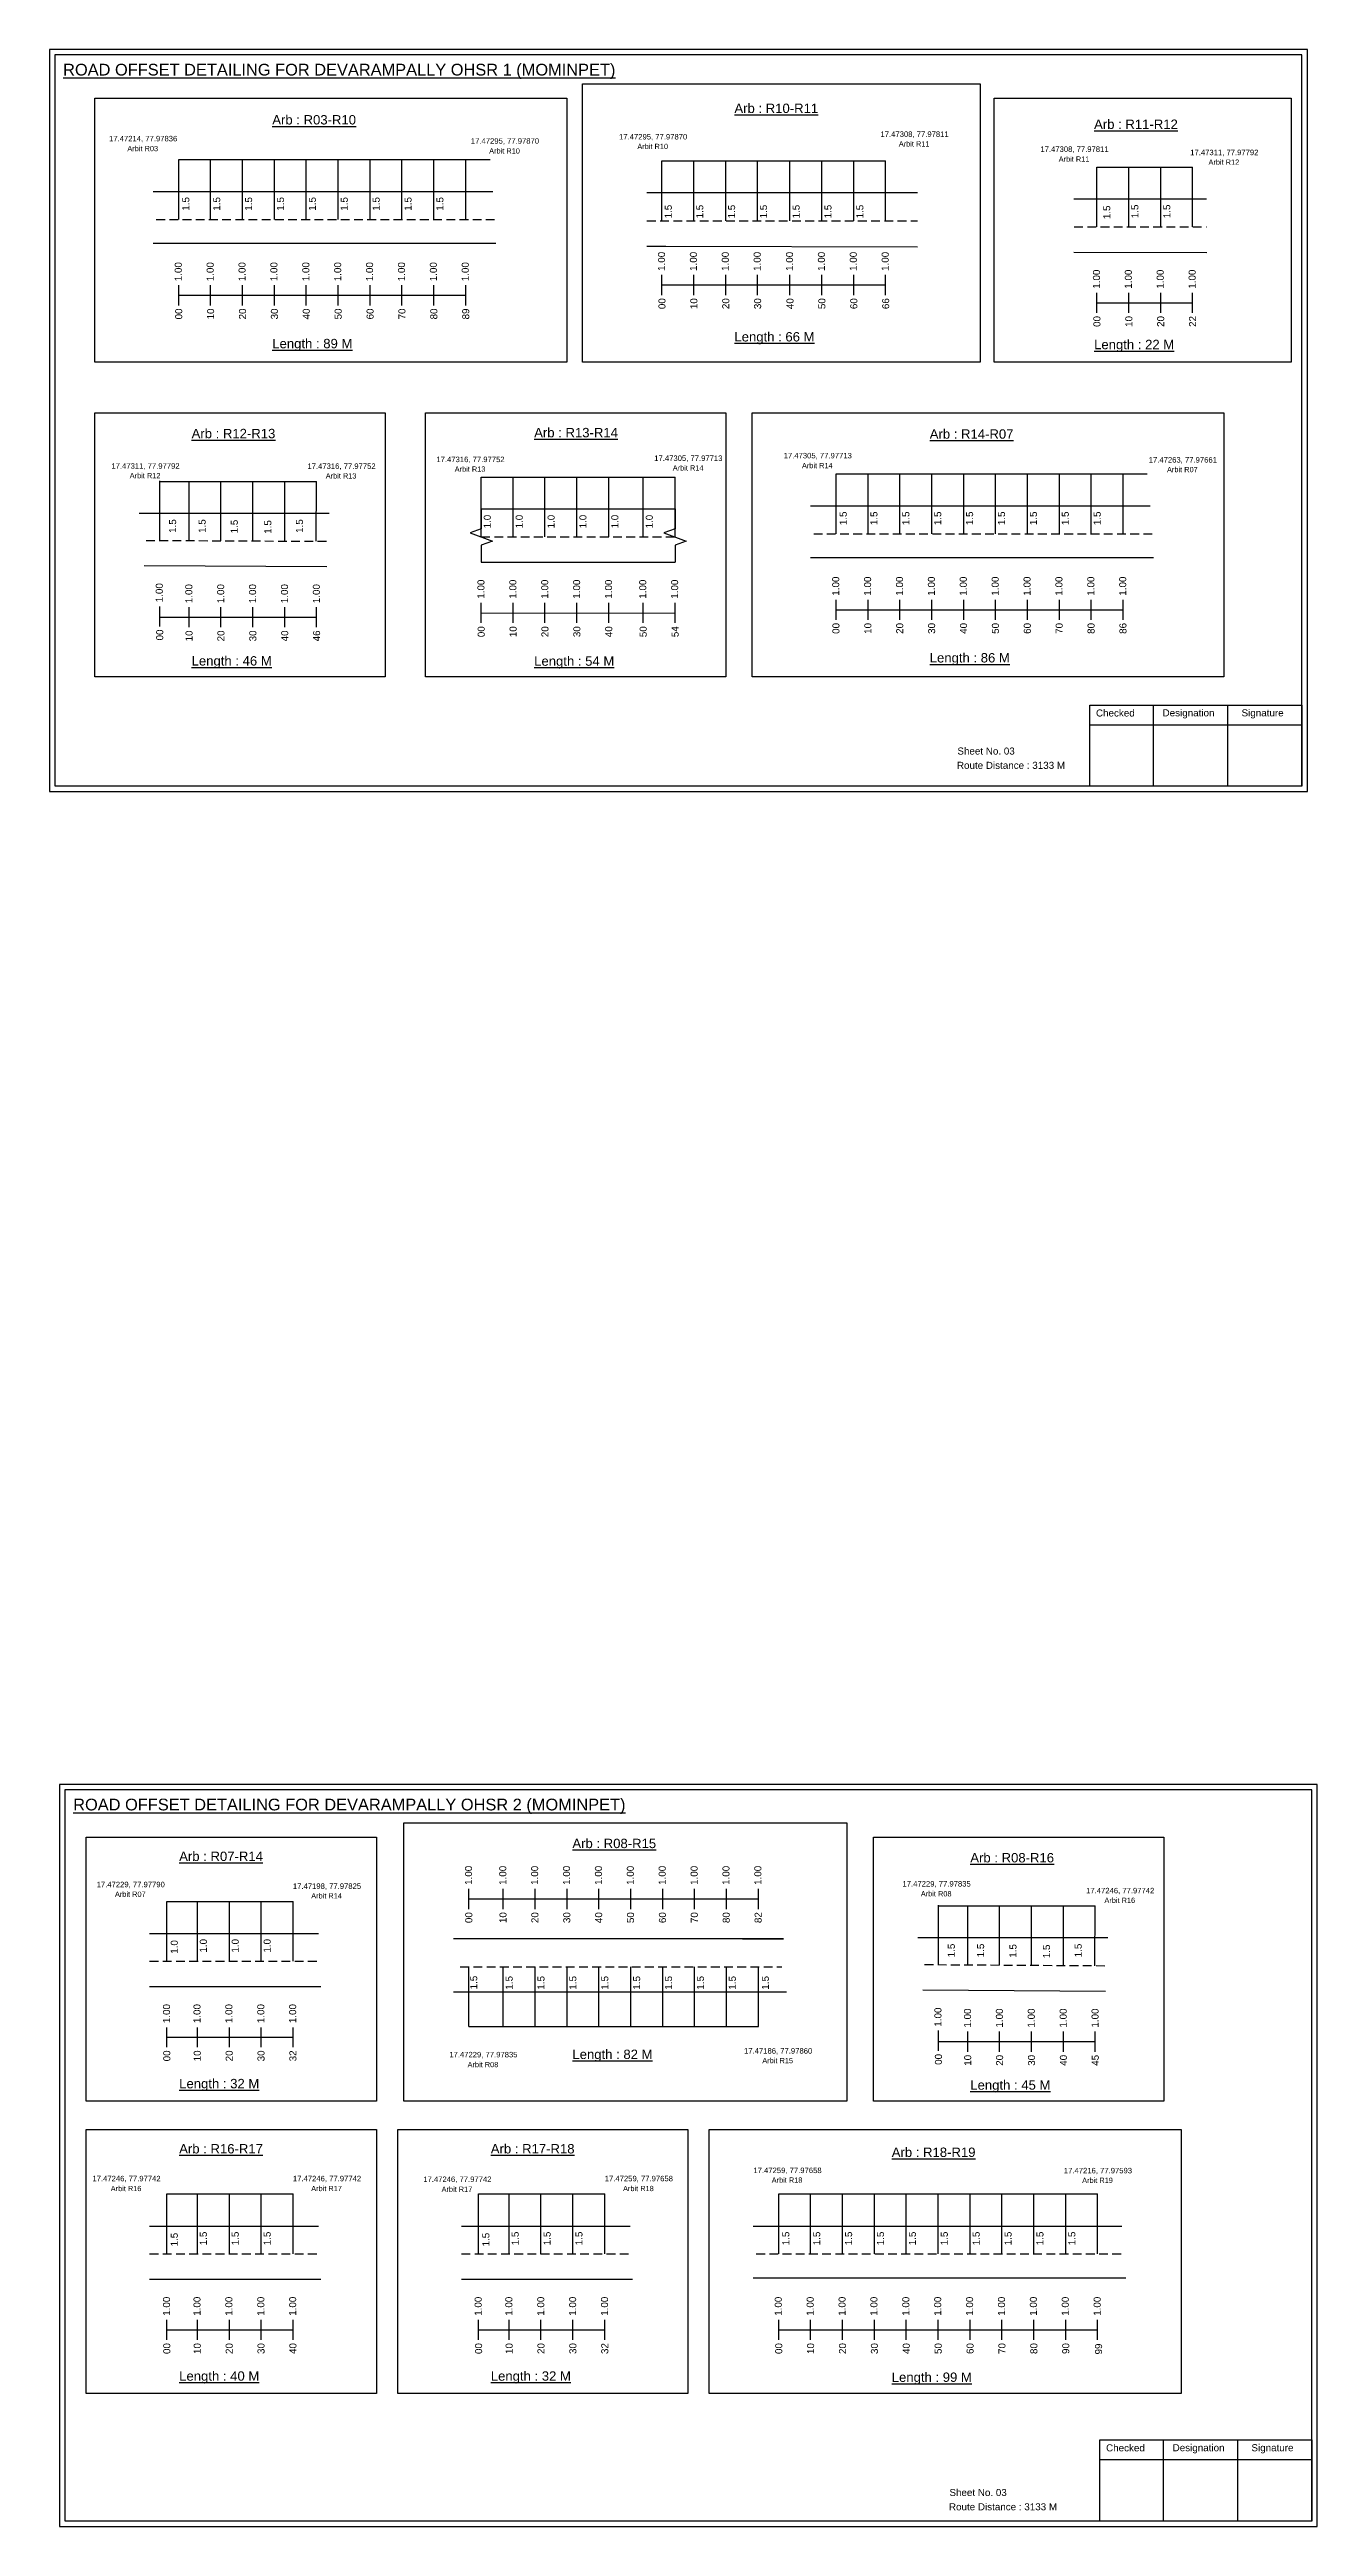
# Model space of a CAD drawing. Header units: inches. Extents: x 774 to 7852, y 198 to 1433.
# Drawn here: x 5269 to 5810, y 274 to 1331 of the extents above; entities that cross this region are included whole.
import ezdxf

# ---------------------------------------------------------------- set-up
doc = ezdxf.new("R2010")
doc.units = ezdxf.units.IN
doc.header["$MEASUREMENT"] = 0
doc.linetypes.add('DASHED2', pattern=[0.375, 0.25, -0.125])
doc.layers.add('PDF_Geometry', color=7, linetype='Continuous')
doc.layers.add('PDF_Text', color=5, linetype='Continuous')
doc.styles.add('PDF Arial', font='arial.ttf')
doc.styles.get("Standard").update_dxf_attribs({"font": 'arial.ttf'})

msp = doc.modelspace()

# ---------------------------------------------------------------- linework, layer by layer
at = {"color": 5}
for p, q in [((5324.3, 1283.6), (5457.1, 1283.6)), ((5530.4, 1283.1), (5625.8, 1283.1)), ((5715.9, 1280.4), (5756.7, 1280.4)), ((5316.2, 1146.2), (5383.1, 1146.2)), ((5453.3, 1148.1), (5536, 1148.1)), ((5604.7, 1149.5), (5737.4, 1149.5)), ((5319.2, 540.2), (5373.1, 540.2)), ((5648.3, 538.3), (5715.2, 538.3)), ((5448, 486.9), (5571.5, 486.9)), ((5319.2, 415.4), (5373.1, 415.4)), ((5452.2, 415.4), (5506, 415.4)), ((5580.2, 415.4), (5716.2, 415.4))]:
    msp.add_line(p, q, dxfattribs=at)
for p, q in [((5324.3, 1258.1), (5324.3, 1283.6)), ((5337.9, 1258.1), (5337.9, 1283.6)), ((5351.5, 1258.1), (5351.5, 1283.6)), ((5365.1, 1258.1), (5365.1, 1283.6)), ((5378.7, 1258.1), (5378.7, 1283.6)), ((5392.3, 1258.1), (5392.3, 1283.6)), ((5405.9, 1258.1), (5405.9, 1283.6)), ((5419.5, 1258.1), (5419.5, 1283.6)), ((5433.1, 1258.1), (5433.1, 1283.6)), ((5446.7, 1258.1), (5446.7, 1283.6)), ((5530.4, 1257.5), (5530.4, 1283.1)), ((5544, 1257.5), (5544, 1283.1)), ((5557.6, 1257.5), (5557.6, 1283.1)), ((5571.2, 1257.5), (5571.2, 1283.1)), ((5585, 1257.5), (5585, 1283.1)), ((5598.6, 1257.5), (5598.6, 1283.1)), ((5612.2, 1257.5), (5612.2, 1283.1)), ((5625.8, 1257.5), (5625.8, 1283.1)), ((5715.9, 1254.9), (5715.9, 1280.4)), ((5729.5, 1254.9), (5729.5, 1280.4)), ((5743.1, 1254.9), (5743.1, 1280.4)), ((5756.7, 1254.9), (5756.7, 1280.4)), ((5313.4, 1270), (5458.2, 1270)), ((5639.4, 1269.4), (5524, 1269.4)), ((5706.1, 1266.8), (5762.6, 1266.8)), ((5459.6, 1247.8), (5313.4, 1247.8)), ((5524, 1246.7), (5532, 1246.7)), ((5532, 1246.7), (5639.4, 1246.4)), ((5706.1, 1244.1), (5762.8, 1244)), ((5316.2, 1121), (5316.2, 1146.5)), ((5328.7, 1120.9), (5328.7, 1146.2)), ((5342.3, 1120.9), (5342.3, 1146.2)), ((5355.9, 1121), (5355.9, 1146.2)), ((5369.5, 1120.7), (5369.5, 1146.2)), ((5382.9, 1120.7), (5383.1, 1146.2)), ((5453.3, 1122.6), (5453.3, 1148.1)), ((5466.9, 1122.6), (5466.9, 1148.1)), ((5480.5, 1122.6), (5480.5, 1148.1)), ((5494.1, 1122.6), (5494.1, 1148.1)), ((5507.7, 1122.6), (5507.7, 1148.1)), ((5522.4, 1122.6), (5522.4, 1148.1)), ((5536, 1122.6), (5536, 1148.1)), ((5604.7, 1123.9), (5604.7, 1149.5)), ((5618.3, 1123.9), (5618.3, 1149.5)), ((5631.9, 1123.9), (5631.9, 1149.5)), ((5645.5, 1123.9), (5645.5, 1149.5)), ((5659.1, 1123.9), (5659.1, 1149.5)), ((5672.7, 1123.9), (5672.7, 1149.5)), ((5686.3, 1123.9), (5686.3, 1149.5)), ((5699.9, 1123.9), (5699.9, 1149.5)), ((5713.5, 1123.9), (5713.5, 1149.5)), ((5727.1, 1123.9), (5727.1, 1149.5)), ((5388.4, 1132.6), (5307.4, 1132.6)), ((5453.3, 1134.5), (5536, 1134.5)), ((5593.8, 1135.8), (5738.6, 1135.8)), ((5309.6, 1110.4), (5387.4, 1109.9)), ((5453.3, 1111.8), (5536, 1111.8)), ((5740, 1113.6), (5593.8, 1113.6)), ((5319.2, 514.7), (5319.2, 540.2)), ((5332.3, 514.7), (5332.3, 540.2)), ((5345.9, 514.7), (5345.9, 540.2)), ((5359.5, 514.7), (5359.5, 540.2)), ((5373.1, 514.7), (5373.1, 540.2)), ((5648.3, 513.1), (5648.3, 538.6)), ((5660.8, 513.1), (5660.8, 538.3)), ((5674.4, 513), (5674.4, 538.3)), ((5688, 513.1), (5688, 538.3)), ((5701.6, 512.8), (5701.6, 538.3)), ((5715, 512.8), (5715.2, 538.3)), ((5311.9, 526.6), (5383.9, 526.6)), ((5582.3, 524.3), (5441.5, 524.3)), ((5564.7, 524.3), (5582.3, 524.3)), ((5720.5, 524.7), (5639.5, 524.7)), ((5448, 486.9), (5448, 512.4)), ((5462.7, 486.9), (5462.7, 512.4)), ((5476.3, 486.9), (5476.3, 512.4)), ((5489.9, 486.9), (5489.9, 512.4)), ((5503.5, 486.9), (5503.5, 512.4)), ((5517.1, 486.9), (5517.1, 512.4)), ((5530.7, 486.9), (5530.7, 512.4)), ((5544.3, 486.9), (5544.3, 512.4)), ((5557.9, 486.9), (5557.9, 512.4)), ((5571.5, 486.9), (5571.5, 512.4)), ((5311.9, 503.9), (5384.9, 503.9)), ((5441.5, 501.6), (5473.6, 501.6)), ((5473.6, 501.6), (5583.5, 501.6)), ((5641.7, 502.5), (5719.5, 502)), ((5319.2, 389.8), (5319.2, 415.4)), ((5332.3, 389.8), (5332.3, 415.4)), ((5345.9, 389.8), (5345.9, 415.4)), ((5359.5, 389.8), (5359.5, 415.4)), ((5373.1, 389.8), (5373.1, 415.4)), ((5452.2, 389.8), (5452.2, 415.4)), ((5465.2, 389.8), (5465.2, 415.4)), ((5478.8, 389.8), (5478.8, 415.4)), ((5492.4, 389.8), (5492.4, 415.4)), ((5506, 389.8), (5506, 415.4)), ((5580.2, 389.8), (5580.2, 415.4)), ((5593.8, 389.8), (5593.8, 415.4)), ((5607.4, 389.8), (5607.4, 415.4)), ((5621, 389.8), (5621, 415.4)), ((5634.6, 389.8), (5634.6, 415.4)), ((5648.2, 389.8), (5648.2, 415.4)), ((5661.8, 389.8), (5661.8, 415.4)), ((5675.4, 389.8), (5675.4, 415.4)), ((5689, 389.8), (5689, 415.4)), ((5702.6, 389.8), (5702.6, 415.4)), ((5716.2, 389.8), (5716.2, 415.4)), ((5311.9, 401.7), (5383.9, 401.7)), ((5444.9, 401.7), (5516.9, 401.7)), ((5569.3, 401.7), (5726.5, 401.7)), ((5311.9, 379), (5384.9, 379)), ((5444.9, 379), (5517.9, 379)), ((5728.3, 379.5), (5569.3, 379.5))]:
    msp.add_line(p, q)
at = {"linetype": 'DASHED2', "ltscale": 15}
for p, q in [((5314.7, 1258.1), (5459, 1258.1)), ((5524, 1257.5), (5639.4, 1257.5)), ((5706.2, 1254.9), (5762.6, 1254.9)), ((5310.4, 1121.1), (5388.6, 1120.7)), ((5453.3, 1122.6), (5536, 1122.6)), ((5595.1, 1123.9), (5739.4, 1123.9)), ((5311.9, 514.7), (5384.4, 514.7)), ((5444.4, 512.4), (5581.5, 512.4)), ((5642.4, 513.3), (5720.7, 512.8)), ((5311.9, 389.8), (5384.4, 389.8)), ((5444.9, 389.8), (5517.4, 389.8)), ((5570.6, 389.8), (5726.5, 389.8))]:
    msp.add_line(p, q, dxfattribs=at)
at = {"color": 217, "true_color": 0x93278f}
for p, q in [((5324.3, 1221.4), (5324.3, 1230)), ((5337.9, 1221.4), (5337.9, 1230)), ((5351.5, 1221.4), (5351.5, 1230)), ((5365.1, 1221.4), (5365.1, 1230)), ((5378.7, 1221.4), (5378.7, 1230)), ((5392.3, 1221.4), (5392.3, 1230)), ((5405.9, 1221.4), (5405.9, 1230)), ((5419.5, 1221.4), (5419.5, 1230)), ((5433.1, 1221.4), (5433.1, 1230)), ((5446.7, 1221.4), (5446.7, 1230)), ((5530.4, 1225.8), (5530.4, 1234.4)), ((5530.4, 1230.1), (5625.8, 1230.2)), ((5544, 1225.8), (5544, 1234.4)), ((5557.6, 1225.8), (5557.6, 1234.4)), ((5571.2, 1225.8), (5571.2, 1234.4)), ((5585, 1225.8), (5585, 1234.4)), ((5598.6, 1225.8), (5598.6, 1234.4)), ((5612.2, 1225.8), (5612.2, 1234.4)), ((5625.8, 1225.8), (5625.8, 1234.4)), ((5715.9, 1218.2), (5715.9, 1226.8)), ((5729.5, 1218.2), (5729.5, 1226.8)), ((5743.1, 1218.2), (5743.1, 1226.8)), ((5756.7, 1218.2), (5756.7, 1226.8)), ((5324.3, 1225.7), (5446.7, 1225.7)), ((5715.9, 1222.5), (5756.7, 1222.5)), ((5316.2, 1084.4), (5316.2, 1092.9)), ((5328.7, 1084), (5328.7, 1092.6)), ((5342.3, 1084), (5342.3, 1092.6)), ((5355.9, 1084), (5355.9, 1092.6)), ((5369.5, 1084), (5369.5, 1092.6)), ((5383.1, 1084), (5383.1, 1092.6)), ((5453.3, 1085.9), (5453.3, 1094.4)), ((5453.3, 1090.1), (5536, 1090.2)), ((5466.9, 1085.9), (5466.9, 1094.4)), ((5480.5, 1085.9), (5480.5, 1094.4)), ((5494.1, 1085.9), (5494.1, 1094.4)), ((5507.7, 1085.9), (5507.7, 1094.4)), ((5522.4, 1085.9), (5522.4, 1094.4)), ((5536, 1085.9), (5536, 1094.4)), ((5604.7, 1087.2), (5604.7, 1095.8)), ((5604.7, 1091.5), (5727.1, 1091.5)), ((5618.3, 1087.2), (5618.3, 1095.8)), ((5631.9, 1087.2), (5631.9, 1095.8)), ((5645.5, 1087.2), (5645.5, 1095.8)), ((5659.1, 1087.2), (5659.1, 1095.8)), ((5672.7, 1087.2), (5672.7, 1095.8)), ((5686.3, 1087.2), (5686.3, 1095.8)), ((5699.9, 1087.2), (5699.9, 1095.8)), ((5713.5, 1087.2), (5713.5, 1095.8)), ((5727.1, 1087.2), (5727.1, 1095.8)), ((5316.2, 1088.3), (5383.1, 1088.3)), ((5448, 537), (5448, 545.6)), ((5448, 541.3), (5571.5, 541.4)), ((5462.7, 537), (5462.7, 545.6)), ((5476.3, 537), (5476.3, 545.6)), ((5489.9, 537), (5489.9, 545.6)), ((5503.5, 537), (5503.5, 545.6)), ((5517.1, 537), (5517.1, 545.6)), ((5530.7, 537), (5530.7, 545.6)), ((5544.3, 537), (5544.3, 545.6)), ((5557.9, 537), (5557.9, 545.6)), ((5571.5, 537), (5571.5, 545.6)), ((5319.2, 478), (5319.2, 486.5)), ((5332.3, 478), (5332.3, 486.5)), ((5345.9, 478), (5345.9, 486.5)), ((5359.5, 478), (5359.5, 486.5)), ((5373.1, 478), (5373.1, 486.5)), ((5319.2, 482.3), (5373.1, 482.3)), ((5648.3, 476.5), (5648.3, 485.1)), ((5648.3, 480.4), (5715.2, 480.4)), ((5660.8, 476.1), (5660.8, 484.7)), ((5674.4, 476.1), (5674.4, 484.7)), ((5688, 476.1), (5688, 484.7)), ((5701.6, 476.1), (5701.6, 484.7)), ((5715.2, 476.1), (5715.2, 484.7)), ((5319.2, 353.1), (5319.2, 361.7)), ((5332.3, 353.1), (5332.3, 361.7)), ((5345.9, 353.1), (5345.9, 361.7)), ((5359.5, 353.1), (5359.5, 361.7)), ((5373.1, 353.1), (5373.1, 361.7)), ((5452.2, 353.1), (5452.2, 361.7)), ((5465.2, 353.1), (5465.2, 361.7)), ((5478.8, 353.1), (5478.8, 361.7)), ((5492.4, 353.1), (5492.4, 361.7)), ((5506, 353.1), (5506, 361.7)), ((5580.2, 353.1), (5580.2, 361.7)), ((5593.8, 353.1), (5593.8, 361.7)), ((5607.4, 353.1), (5607.4, 361.7)), ((5621, 353.1), (5621, 361.7)), ((5634.6, 353.1), (5634.6, 361.7)), ((5648.2, 353.1), (5648.2, 361.7)), ((5661.8, 353.1), (5661.8, 361.7)), ((5675.4, 353.1), (5675.4, 361.7)), ((5689, 353.1), (5689, 361.7)), ((5702.6, 353.1), (5702.6, 361.7)), ((5716.2, 353.1), (5716.2, 361.7)), ((5319.2, 357.4), (5373.1, 357.4)), ((5452.2, 357.4), (5506, 357.4)), ((5580.2, 357.4), (5716.2, 357.4))]:
    msp.add_line(p, q, dxfattribs=at)
for points in [[(5496.5, 1315.9), (5666.1, 1315.9), (5666.1, 1197.1), (5496.5, 1197.1)], [(5288.5, 1309.8), (5489.8, 1309.8), (5489.8, 1197.1), (5288.5, 1197.1)], [(5672.1, 1309.8), (5798.8, 1309.8), (5798.8, 1197.1), (5672.1, 1197.1)], [(5288.5, 1175.6), (5412.3, 1175.6), (5412.3, 1062.9), (5288.5, 1062.9)], [(5429.5, 1175.6), (5557.6, 1175.6), (5557.6, 1062.9), (5429.5, 1062.9)], [(5568.9, 1175.6), (5770.1, 1175.6), (5770.1, 1062.9), (5568.9, 1062.9)], [(5420.3, 573.8), (5609.2, 573.8), (5609.2, 455), (5420.3, 455)], [(5284.8, 567.7), (5408.6, 567.7), (5408.6, 455), (5284.8, 455)], [(5620.6, 567.7), (5744.4, 567.7), (5744.4, 455), (5620.6, 455)], [(5284.8, 442.9), (5408.6, 442.9), (5408.6, 330.2), (5284.8, 330.2)], [(5417.7, 442.9), (5541.5, 442.9), (5541.5, 330.2), (5417.7, 330.2)], [(5550.6, 442.9), (5751.9, 442.9), (5751.9, 330.2), (5550.6, 330.2)]]:
    msp.add_lwpolyline(points, close=True)
at = {"linetype": 'Continuous'}
for points in [[(5453.3, 1134.5), (5453.3, 1126), (5448.6, 1124.3), (5458.1, 1120.8), (5453.3, 1119.1), (5453.3, 1111.8)], [(5536, 1134.5), (5536, 1126), (5531.2, 1124.3), (5540.7, 1120.8), (5536, 1119.1), (5536, 1111.8)]]:
    msp.add_lwpolyline(points, dxfattribs=at)
at = {"layer": 'PDF_Geometry'}
for points in [[(5269.2, 1330.6), (5269.2, 1013.9), (5805.7, 1013.9), (5805.7, 1330.6)], [(5271.5, 1328.3), (5271.5, 1016.3), (5803.3, 1016.3), (5803.3, 1328.3)], [(5273.5, 590.2), (5273.5, 273.5), (5809.9, 273.5), (5809.9, 590.2)], [(5275.8, 587.9), (5275.8, 275.9), (5807.5, 275.9), (5807.5, 587.9)]]:
    msp.add_lwpolyline(points, close=True, dxfattribs=at)
at = {"layer": 'PDF_Geometry', "color": 242, "true_color": 0xcc1f26}
for points in [[(5803.3, 1016.2), (5712.9, 1016.2), (5712.9, 1050.8), (5803.3, 1050.8)], [(5807.5, 275.8), (5717.2, 275.8), (5717.2, 310.4), (5807.5, 310.4)]]:
    msp.add_lwpolyline(points, close=True, dxfattribs=at)
for points in [[(5739.9, 1050.8), (5739.9, 1016.2)], [(5771.6, 1050.8), (5771.6, 1016.2)], [(5712.9, 1042.4), (5803.3, 1042.4)], [(5744.2, 310.4), (5744.2, 275.8)], [(5775.9, 310.4), (5775.9, 275.8)], [(5717.2, 302.1), (5807.5, 302.1)]]:
    msp.add_lwpolyline(points, dxfattribs=at)

# ---------------------------------------------------------------- texts
at = {"color": 242, "true_color": 0xcd2027}
for s, height, p in [('%%UROAD OFFSET DETAILING FOR DEVARAMPALLY OHSR 1 (MOMINPET)', 5, (5275, 1319.5)), ('%%UArb : R03-R10', 4, (5364.2, 1298.6)), ('%%UArb : R10-R11', 4, (5561.3, 1303.5)), ('%%UArb : R11-R12', 4, (5714.7, 1296.7)), ('%%ULength : 89 M', 4, (5364.2, 1203.1)), ('%%ULength : 66 M', 4, (5561.3, 1206)), ('%%ULength : 22 M', 4, (5714.7, 1202.7)), ('%%UArb : R12-R13', 4, (5329.8, 1164.7)), ('%%UArb : R13-R14', 4, (5475.9, 1165.1)), ('%%UArb : R14-R07', 4, (5644.6, 1164.5)), ('%%ULength : 46 M', 4, (5329.8, 1067.7)), ('%%ULength : 54 M', 4, (5475.9, 1067.6)), ('%%ULength : 86 M', 4, (5644.6, 1069)), ('%%UROAD OFFSET DETAILING FOR DEVARAMPALLY OHSR 2 (MOMINPET)', 5, (5279.3, 579.1)), ('%%UArb : R07-R14', 4, (5324.5, 557.5)), ('%%UArb : R08-R15', 4, (5492.2, 563)), ('%%UArb : R08-R16', 4, (5661.9, 556.9)), ('%%ULength : 82 M', 4, (5492.2, 473)), ('%%ULength : 32 M', 4, (5324.5, 460.5)), ('%%ULength : 45 M', 4, (5661.9, 459.9)), ('%%UArb : R16-R17', 4, (5324.5, 432.7)), ('%%UArb : R17-R18', 4, (5457.4, 432.7)), ('%%UArb : R18-R19', 4, (5628.4, 431.2)), ('%%ULength : 40 M', 4, (5324.5, 335.7)), ('%%ULength : 32 M', 4, (5457.4, 335.7)), ('%%ULength : 99 M', 4, (5628.4, 335.2))]:
    msp.add_text(s, height=height, dxfattribs=at).set_placement(p)
at = {"color": 5}
for s, height, p in [('17.47214, 77.97836', 2.34, (5294.6, 1291.4)), ('17.47295, 77.97870', 2.34, (5448.9, 1290.4)), ('17.47295, 77.97870', 2.34, (5512.1, 1292.2)), ('Arbit R10', 2.25, (5519.9, 1288.1)), ('17.47308, 77.97811', 2.34, (5623.6, 1293.3)), ('Arbit R11', 2.25, (5631.4, 1289.2)), ('Arbit R03', 2.25, (5302.4, 1287.2)), ('Arbit R10', 2.25, (5456.7, 1286.2)), ('17.47308, 77.97811', 2.34, (5691.8, 1286.9)), ('Arbit R11', 2.25, (5699.6, 1282.7)), ('17.47311, 77.97792', 2.34, (5755.7, 1285.5)), ('Arbit R12', 2.25, (5763.5, 1281.4)), ('17.47311, 77.97792', 2.34, (5295.6, 1151.7)), ('17.47316, 77.97752', 2.34, (5379.2, 1151.6)), ('17.47316, 77.97752', 2.34, (5434.2, 1154.5)), ('Arbit R13', 2.25, (5442, 1150.4)), ('17.47305, 77.97713', 2.34, (5527.1, 1155)), ('Arbit R14', 2.25, (5535, 1150.9)), ('17.47305, 77.97713', 2.34, (5582.3, 1156.1)), ('Arbit R14', 2.25, (5590.1, 1151.9)), ('17.47263, 77.97661', 2.34, (5738, 1154.3)), ('Arbit R07', 2.25, (5745.8, 1150.2)), ('Arbit R12', 2.25, (5303.4, 1147.6)), ('Arbit R13', 2.25, (5387, 1147.5)), ('17.47229, 77.97790', 2.34, (5289.3, 546.3)), ('Arbit R07', 2.25, (5297.1, 542.2)), ('17.47198, 77.97825', 2.34, (5373, 545.6)), ('Arbit R14', 2.25, (5380.8, 541.5)), ('17.47229, 77.97835', 2.34, (5633, 546.6)), ('Arbit R08', 2.25, (5640.8, 542.4)), ('17.47246, 77.97742', 2.34, (5711.3, 543.7)), ('Arbit R16', 2.25, (5719.1, 539.6)), ('17.47229, 77.97835', 2.34, (5439.7, 473.7)), ('17.47186, 77.97860', 2.34, (5565.4, 475.3)), ('Arbit R08', 2.25, (5447.5, 469.5)), ('Arbit R15', 2.25, (5573.2, 471.2)), ('17.47246, 77.97742', 2.34, (5287.5, 420.8)), ('17.47246, 77.97742', 2.34, (5373, 420.8)), ('17.47246, 77.97742', 2.34, (5428.6, 420.5)), ('17.47259, 77.97658', 2.34, (5506, 420.8)), ('17.47259, 77.97658', 2.34, (5569.4, 424.3)), ('17.47216, 77.97593', 2.34, (5701.8, 424.2)), ('Arbit R16', 2.25, (5295.3, 416.6)), ('Arbit R17', 2.25, (5380.8, 416.6)), ('Arbit R17', 2.25, (5436.4, 416.3)), ('Arbit R18', 2.25, (5513.8, 416.6)), ('Arbit R18', 2.25, (5577.2, 420.2)), ('Arbit R19', 2.25, (5709.6, 420.1))]:
    msp.add_text(s, height=height, dxfattribs=at).set_placement(p)
for s, p in [('1.5', (5328.8, 1261.8)), ('1.5', (5342, 1261.8)), ('1.5', (5355.6, 1261.8)), ('1.5', (5369.2, 1261.8)), ('1.5', (5382.8, 1261.8)), ('1.5', (5396.4, 1261.8)), ('1.5', (5410, 1261.8)), ('1.5', (5423.6, 1261.8)), ('1.5', (5437.2, 1261.8)), ('1.5', (5534.6, 1258.5)), ('1.5', (5548, 1258.5)), ('1.5', (5561.6, 1258.5)), ('1.5', (5575.2, 1258.5)), ('1.5', (5589.1, 1258.5)), ('1.5', (5602.7, 1258.5)), ('1.5', (5616.3, 1258.5)), ('1.5', (5721.6, 1258.2)), ('1.5', (5733.6, 1258.6)), ('1.5', (5747.2, 1258.6)), ('1.0', (5457.4, 1126.2)), ('1.0', (5471, 1126.2)), ('1.0', (5484.6, 1126.2)), ('1.0', (5498.2, 1126.2)), ('1.0', (5511.8, 1126.2)), ('1.0', (5526.5, 1126.2)), ('1.5', (5609.2, 1127.6)), ('1.5', (5622.3, 1127.6)), ('1.5', (5635.9, 1127.6)), ('1.5', (5649.5, 1127.6)), ('1.5', (5663.1, 1127.6)), ('1.5', (5676.7, 1127.6)), ('1.5', (5690.3, 1127.6)), ('1.5', (5703.9, 1127.6)), ('1.5', (5717.5, 1127.6)), ('1.5', (5323.2, 1124.3)), ('1.5', (5335.8, 1124.3)), ('1.5', (5349.5, 1124.1)), ('1.5', (5363.8, 1123.9)), ('1.5', (5377.3, 1124.3)), ('1.0', (5323.9, 517.9)), ('1.0', (5336.3, 518.4)), ('1.0', (5349.9, 518.4)), ('1.0', (5363.5, 518.4)), ('1.5', (5655.3, 516.4)), ('1.5', (5667.8, 516.4)), ('1.5', (5681.6, 516.2)), ('1.5', (5695.9, 516)), ('1.5', (5709.4, 516.4)), ('1.5', (5451.6, 502.7)), ('1.5', (5466.7, 502.6)), ('1.5', (5480.3, 502.6)), ('1.5', (5493.9, 502.6)), ('1.5', (5507.5, 502.6)), ('1.5', (5521.1, 502.6)), ('1.5', (5534.7, 502.6)), ('1.5', (5548.3, 502.6)), ('1.5', (5561.9, 502.6)), ('1.5', (5576, 502.6)), ('1.5', (5323.9, 393)), ('1.5', (5336.3, 393.5)), ('1.5', (5349.9, 393.5)), ('1.5', (5363.5, 393.5)), ('1.5', (5456.8, 393)), ('1.5', (5469.3, 393.5)), ('1.5', (5482.9, 393.5)), ('1.5', (5496.5, 393.5)), ('1.5', (5584.7, 393.5)), ('1.5', (5597.9, 393.5)), ('1.5', (5611.5, 393.5)), ('1.5', (5625.1, 393.5)), ('1.5', (5638.7, 393.5)), ('1.5', (5652.3, 393.5)), ('1.5', (5665.9, 393.5)), ('1.5', (5679.5, 393.5)), ('1.5', (5693.1, 393.5)), ('1.5', (5706.7, 393.5))]:
    msp.add_text(s, height=3, rotation=90).set_placement(p)
at = {"color": 217, "true_color": 0x93278f}
for s, p in [('1.00', (5325.6, 1231.7)), ('1.00', (5339.2, 1231.7)), ('1.00', (5352.8, 1231.7)), ('1.00', (5366.4, 1231.7)), ('1.00', (5380, 1231.7)), ('1.00', (5393.6, 1231.7)), ('1.00', (5407.2, 1231.7)), ('1.00', (5420.8, 1231.7)), ('1.00', (5434.4, 1231.7)), ('1.00', (5448, 1231.7)), ('1.00', (5531.7, 1236.1)), ('1.00', (5545.3, 1236.1)), ('1.00', (5558.9, 1236.1)), ('1.00', (5572.5, 1236.1)), ('1.00', (5586.3, 1236.1)), ('1.00', (5599.9, 1236.1)), ('1.00', (5613.5, 1236.1)), ('1.00', (5627.1, 1236.1)), ('1.00', (5717.2, 1228.5)), ('1.00', (5730.8, 1228.5)), ('1.00', (5744.4, 1228.5)), ('1.00', (5758, 1228.5)), ('00', (5325.8, 1215.4)), ('10', (5339.4, 1215.4)), ('20', (5353, 1215.4)), ('30', (5366.6, 1215.4)), ('40', (5380.2, 1215.4)), ('50', (5393.8, 1215.4)), ('60', (5407.4, 1215.4)), ('70', (5421, 1215.4)), ('80', (5434.6, 1215.4)), ('89', (5448.2, 1215.4)), ('00', (5531.9, 1219.8)), ('10', (5545.5, 1219.8)), ('20', (5559.1, 1219.8)), ('30', (5572.7, 1219.8)), ('40', (5586.5, 1219.8)), ('50', (5600.1, 1219.8)), ('60', (5613.7, 1219.8)), ('66', (5627.3, 1219.8)), ('00', (5717.4, 1212.2)), ('10', (5731, 1212.2)), ('20', (5744.6, 1212.2)), ('22', (5758.2, 1212.2)), ('1.00', (5317.5, 1094.7)), ('1.00', (5330.1, 1094.3)), ('1.00', (5343.7, 1094.3)), ('1.00', (5357.3, 1094.3)), ('1.00', (5370.9, 1094.3)), ('1.00', (5384.5, 1094.3)), ('1.00', (5454.7, 1096.2)), ('1.00', (5468.3, 1096.2)), ('1.00', (5481.9, 1096.2)), ('1.00', (5495.5, 1096.2)), ('1.00', (5509.1, 1096.2)), ('1.00', (5523.7, 1096.2)), ('1.00', (5537.3, 1096.2)), ('1.00', (5606, 1097.5)), ('1.00', (5619.6, 1097.5)), ('1.00', (5633.2, 1097.5)), ('1.00', (5646.8, 1097.5)), ('1.00', (5660.4, 1097.5)), ('1.00', (5674, 1097.5)), ('1.00', (5687.6, 1097.5)), ('1.00', (5701.2, 1097.5)), ('1.00', (5714.8, 1097.5)), ('1.00', (5728.4, 1097.5)), ('00', (5317.7, 1078.4)), ('10', (5330.2, 1078)), ('20', (5343.8, 1078)), ('30', (5357.4, 1078)), ('40', (5371, 1078)), ('46', (5384.6, 1078)), ('00', (5454.8, 1079.8)), ('10', (5468.4, 1079.8)), ('20', (5482, 1079.8)), ('30', (5495.6, 1079.8)), ('40', (5509.2, 1079.8)), ('50', (5523.9, 1079.8)), ('54', (5537.5, 1079.8)), ('00', (5606.1, 1081.2)), ('10', (5619.7, 1081.2)), ('20', (5633.3, 1081.2)), ('30', (5646.9, 1081.2)), ('40', (5660.5, 1081.2)), ('50', (5674.1, 1081.2)), ('60', (5687.7, 1081.2)), ('70', (5701.3, 1081.2)), ('80', (5714.9, 1081.2)), ('86', (5728.5, 1081.2)), ('1.00', (5449.4, 547.3)), ('1.00', (5464, 547.3)), ('1.00', (5477.6, 547.3)), ('1.00', (5491.2, 547.3)), ('1.00', (5504.8, 547.3)), ('1.00', (5518.4, 547.3)), ('1.00', (5532, 547.3)), ('1.00', (5545.6, 547.3)), ('1.00', (5559.2, 547.3)), ('1.00', (5572.8, 547.3)), ('00', (5449.5, 531)), ('10', (5464.1, 531)), ('20', (5477.7, 531)), ('30', (5491.3, 531)), ('40', (5504.9, 531)), ('50', (5518.5, 531)), ('60', (5532.1, 531)), ('70', (5545.7, 531)), ('80', (5559.3, 531)), ('82', (5572.9, 531)), ('1.00', (5320.6, 488.3)), ('1.00', (5333.6, 488.3)), ('1.00', (5347.2, 488.3)), ('1.00', (5360.8, 488.3)), ('1.00', (5374.4, 488.3)), ('1.00', (5649.6, 486.8)), ('1.00', (5662.2, 486.4)), ('1.00', (5675.8, 486.4)), ('1.00', (5689.4, 486.4)), ('1.00', (5703, 486.4)), ('1.00', (5716.6, 486.4)), ('00', (5320.7, 472)), ('10', (5333.7, 472)), ('20', (5347.3, 472)), ('30', (5360.9, 472)), ('32', (5374.5, 472)), ('00', (5649.8, 470.5)), ('10', (5662.3, 470.1)), ('20', (5675.9, 470.1)), ('30', (5689.5, 470.1)), ('40', (5703.1, 470.1)), ('45', (5716.7, 470.1)), ('1.00', (5320.6, 363.4)), ('1.00', (5333.6, 363.4)), ('1.00', (5347.2, 363.4)), ('1.00', (5360.8, 363.4)), ('1.00', (5374.4, 363.4)), ('1.00', (5453.5, 363.4)), ('1.00', (5466.6, 363.4)), ('1.00', (5480.2, 363.4)), ('1.00', (5493.8, 363.4)), ('1.00', (5507.4, 363.4)), ('1.00', (5581.5, 363.4)), ('1.00', (5595.1, 363.4)), ('1.00', (5608.7, 363.4)), ('1.00', (5622.3, 363.4)), ('1.00', (5635.9, 363.4)), ('1.00', (5649.5, 363.4)), ('1.00', (5663.1, 363.4)), ('1.00', (5676.7, 363.4)), ('1.00', (5690.3, 363.4)), ('1.00', (5703.9, 363.4)), ('1.00', (5717.5, 363.4)), ('00', (5320.7, 347.1)), ('10', (5333.7, 347.1)), ('20', (5347.3, 347.1)), ('30', (5360.9, 347.1)), ('40', (5374.5, 347.1)), ('00', (5453.7, 347.1)), ('10', (5466.7, 347.1)), ('20', (5480.3, 347.1)), ('30', (5493.9, 347.1)), ('32', (5507.5, 347.1)), ('00', (5581.7, 347.1)), ('10', (5595.3, 347.1)), ('20', (5608.9, 347.1)), ('30', (5622.5, 347.1)), ('40', (5636.1, 347.1)), ('50', (5649.7, 347.1)), ('60', (5663.3, 347.1)), ('70', (5676.9, 347.1)), ('80', (5690.5, 347.1)), ('90', (5704.1, 347.1)), ('99', (5718.1, 346.9))]:
    msp.add_text(s, height=3, rotation=90, dxfattribs=at).set_placement(p)
for s, p in [('Sheet No. 03', (5656.4, 1029.7)), ('Route Distance : 3133 M', (5656.2, 1023.6)), ('Sheet No. 03', (5653, 286.5)), ('Route Distance : 3133 M', (5652.8, 280.4))]:
    msp.add_text(s, height=3).set_placement(p)
at = {"layer": 'PDF_Text', "color": 7, "attachment_point": 7, "style": 'PDF Arial'}
for s, insert, char_height in [('Checked', (5715.5, 1045.9), 3), ('Designation', (5743.9, 1045.1), 3.001), ('Signature', (5777.6, 1045.1), 3), ('Checked', (5719.8, 305.5), 3), ('Designation', (5748.2, 304.7), 3.001), ('Signature', (5781.8, 304.7), 3)]:
    msp.add_mtext(s, dxfattribs=dict(at, insert=insert, char_height=char_height))

doc.saveas('drawing.dxf')
